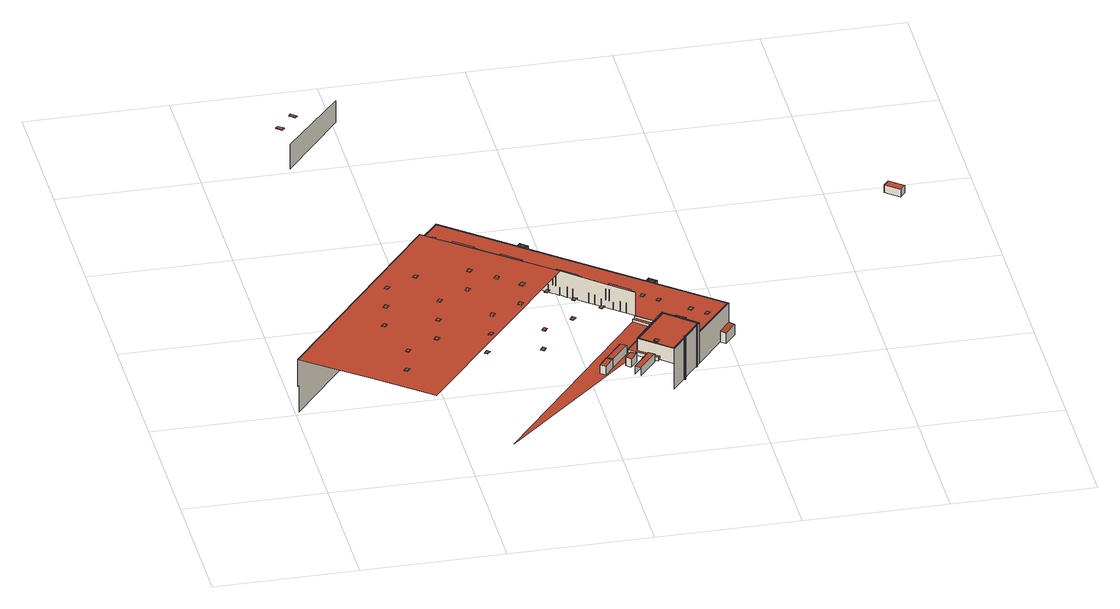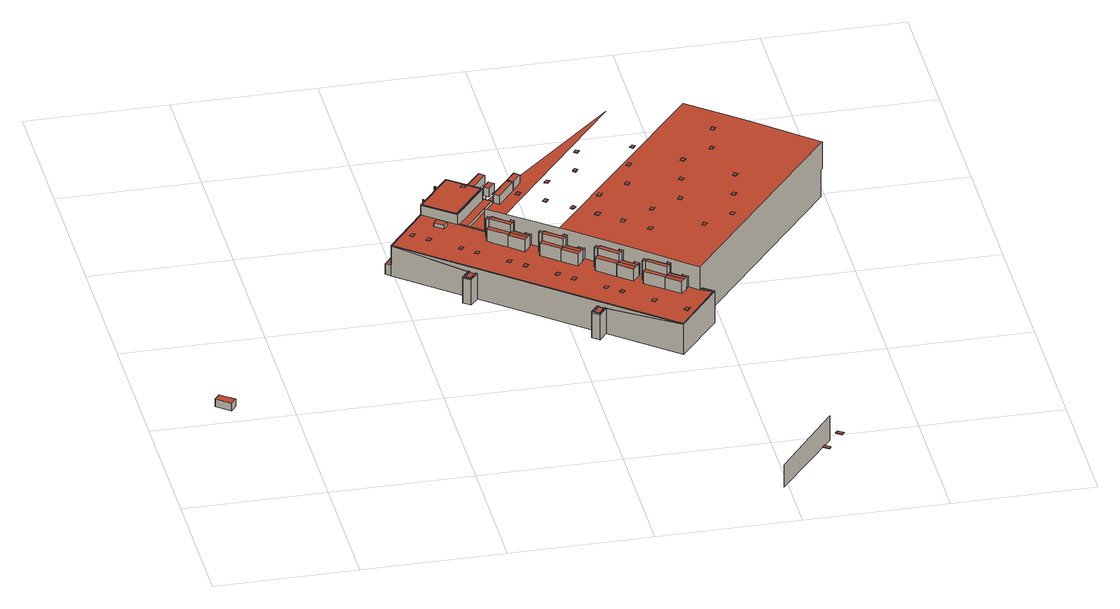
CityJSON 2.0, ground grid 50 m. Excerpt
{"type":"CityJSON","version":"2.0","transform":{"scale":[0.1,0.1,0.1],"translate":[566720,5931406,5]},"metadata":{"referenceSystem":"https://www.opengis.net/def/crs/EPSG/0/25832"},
"CityObjects":{
"building1":{"type":"Building","attributes":{"Grundfläche 2D":"16113.215206","Grundhöhe NN":"5.443"},"children":["building1-1","building1-2","building1-3","building1-4","building1-5","building1-6","building1-7","building1-8","building1-9","building1-10","building1-11","building1-12","building1-13","building1-14","building1-15","building1-16","building1-17","building1-18","building1-19","building1-20","building1-21","building1-22","building1-23","building1-24","building1-25","building1-26","building1-27","building1-28","building1-29","building1-30","building1-31","building1-32","building1-33","building1-34","building1-35","building1-36","building1-37","building1-38","building1-39","building1-40","building1-41","building1-42","building1-43","building1-44","building1-45","building1-46","building1-47","building1-48","building1-49","building1-50","building1-51","building1-52","building1-53","building1-54","building1-55","building1-56","building1-57","building1-58","building1-59","building1-60","building1-61","building1-62","building1-63","building1-64"],"geometry":[{"type":"MultiSurface","lod":"3","boundaries":[[[0,1,2,3,4,5,6,7,8,9,10,11,12,13,14,15,16]],[[17,18,19,20,13,12,11,10,9,21,22,23,24,25,26]],[[27,28,29,30]],[[31,1,0,32]],[[29,32,0,16,30]],[[1,31,33,2]],[[15,14,27]],[[15,27,30,16]],[[29,34,32]],[[31,35,36,33]],[[37,38,39,40,41,42,43,44,45,46,47]],[[48,47,46,49,50]],[[51,49,46,45,44]],[[51,52,49]],[[35,31,32,53]],[[50,54,55,48]],[[50,49,52,54]],[[52,51,44,56,57,58]],[[59,60,61,62,63,64,65,66,67,68,69,70,56,44,43,71,72]],[[73,74,34,29,28,75]],[[52,76,54]],[[58,57,56,70,69,68,77,78]],[[53,32,34,74]],[[79,52,58,78]],[[80,76,52,79]],[[55,54,76,80,81]],[[82,83,84,85,86,79,78,77,68,67]],[[86,81,80,79]],[[87,88,89,90,91,92,93,94,95,96,97,98]],[[99,100,98,97,101]],[[94,102,101,97,96,95]],[[99,103,104,100]],[[105,106,107,108,102,94]],[[99,101,102,108,103]],[[109,110,111,112,113,114,115,105,94,93,116,117]],[[118,119,120,121]],[[105,115,114,122,106]],[[104,103,108,107,123,124,125]],[[119,126,127,120]],[[128,126,119,118]],[[19,18,17,26,25,24,129,130,131,132,133,134,135,136,137,138,139,140,141,142,143,144,145,146,147,148,149,150,151,152,153,154,155,156,157,158,159,160,161,162,163,14,13,20]],[[123,107,164,165,124]],[[164,107,106,122]],[[124,165,166,125]],[[128,118,121,167]],[[168,164,122,114,113,169,170,171,172]],[[126,128,167,127]],[[168,166,165,164]],[[173,174,175,176]],[[177,178,35]],[[75,28,27,14,163,162,161,160,159,158,157,156,155,154,153,152,151,150,149,148,147,146,145,144,143,142,141,140,139,138,137,136,135,134,133,132,131,179,180,181,182,183,73],[113,112,91,90,87,98,100,104,125,166,168,172,169],[184,185,186,187,188,189,190,191,192,193,194,195,196,197,198,199,200],[86,85,82,67,66,63,62,41,40,37,47,48,55,81],[201,202,203,204,205,206,207,208,209,210,211,212,213,214,215]],[[174,216,217,175]],[[212,218,219,211,210,220,221,222,223,224,213]],[[225,214,213,224,226]],[[227,216,174,173]],[[228,36,35,178,229,230]],[[231,232,233,234,235],[217,236,176,175],[121,120,127,167]],[[237,226,224,223,222]],[[237,238,226]],[[227,173,176,236]],[[239,225,226,238]],[[225,239,215,214]],[[240,241,242,243,238,237,222]],[[244,245,246,208,207,247,248,206,205,249,250,251,240,222,221,252,253]],[[239,238,243,254]],[[216,227,236,217]],[[255,256,257,258]],[[259,242,241,240,251,250,249,260,261]],[[262,256,255,263]],[[230,264,265,228]],[[266,243,242,259]],[[229,178,177,267,264,230]],[[268,254,243,266]],[[234,269,270,271,235]],[[215,239,254,268,201]],[[204,272,273,203,202,266,259,261,260,249,205]],[[274,275,269]],[[270,269,275,276]],[[262,263,277,278]],[[267,177,279,280]],[[202,201,268,266]],[[264,267,280,265]],[[183,281,74,73]],[[275,282,283,276]],[[284,285,286]],[[256,262,278,257]],[[197,287,288,196,195,289,290,291,292,293,294,198]],[[295,199,198,294,296]],[[291,297,296,294,293,292]],[[271,298,231,235]],[[286,299,300,301]],[[282,302,303,283]],[[295,304,200,199]],[[305,306,307,308,297,291]],[[286,285,299]],[[309,298,271,270,276,283,303,310,311,312]],[[295,296,297,308,304]],[[302,313,314,315,316,317,310,303]],[[285,284,317,316,315,318,319,320]],[[321,322,305,291,290,323,324,325,326,327,194,193,192,328,329,191,190,330,331,332]],[[333,334,286,301]],[[304,308,307,335]],[[285,320,299]],[[336,337,306,305,322,321,332,331,330,338,339]],[[340,314,313]],[[320,319,299]],[[319,318,299]],[[286,334,341,342,284]],[[314,340,343,344]],[[345,346,347,307,306,337,336,339]],[[348,335,307,347,346,345,349,350]],[[349,186,185,184,200,304,335,348,350]],[[351,317,284,342]],[[187,345,339,338,330,190,189,352,353,188]],[[298,309,232,231]],[[179,354,311,310,317,351]],[[187,186,349,345]],[[354,179,131,355]],[[354,355,312,311]],[[356,357,300,299]],[[315,358,359,318]],[[360,361,279,177,35,362,363,364]],[[365,366,333,301,300,357]],[[318,359,367,356,299]],[[366,351,342,341]],[[368,53,74,281]],[[362,35,53,368]],[[369,358,315,314,344,370,371]],[[180,179,351,366,365,358,369,372]],[[367,359,358,365]],[[360,373,374,361]],[[364,363,375,376,373,360]],[[377,376,375,378]],[[373,376,377,374]],[[281,183,182]],[[362,375,363]],[[379,281,372,369]],[[372,281,181,180]],[[371,362,368,379,369]],[[181,281,182]],[[380,362,371,370,381,382]],[[378,375,362,380,383]],[[384,382,381,385]],[[368,281,379]],[[384,386,380,382]],[[386,384,385,387]],[[380,386,387,383]]],"semantics":{"surfaces":[{"type":"WallSurface"},{"type":"RoofSurface"}],"values":[0,1,0,0,1,0,1,0,1,0,0,0,1,1,0,0,1,0,0,0,0,1,1,0,1,0,0,0,0,0,1,0,0,1,0,0,1,0,0,1,0,1,0,0,0,0,0,0,0,0,1,0,0,0,1,0,1,1,1,0,1,0,0,0,0,0,0,1,1,0,0,1,1,0,0,0,1,0,0,0,0,0,0,0,1,0,0,0,1,0,0,0,0,0,1,1,1,0,0,0,0,0,1,1,1,1,1,1,0,0,1,0,0,0,0,0,0,1,0,0,0,0,1,1,0,1,0,0,0,0,0,1,0,0,0,0,1,0,0,0,0,0,0,1,1,0,0]}}]},
"building1-1":{"type":"BuildingInstallation","parents":["building1"],"geometry":[{"type":"MultiSurface","lod":"3","boundaries":[[[388,389,390,391]],[[391,390,392,393]],[[393,394,388,391]],[[389,388,394,395]],[[395,392,390,389]]],"semantics":{"surfaces":[{"type":"RoofSurface"},{"type":"WallSurface"}],"values":[0,1,1,1,1]}}]},
"building1-2":{"type":"BuildingInstallation","parents":["building1"],"geometry":[{"type":"MultiSurface","lod":"3","boundaries":[[[396,397,398,399]],[[399,398,400,401]],[[401,402,396,399]],[[397,396,402,403]],[[403,400,398,397]]],"semantics":{"surfaces":[{"type":"RoofSurface"},{"type":"WallSurface"}],"values":[0,1,1,1,1]}}]},
"building1-3":{"type":"BuildingInstallation","parents":["building1"],"geometry":[{"type":"MultiSurface","lod":"3","boundaries":[[[404,405,406,407]],[[407,406,408,409]],[[407,409,410,404]],[[405,404,410,411]],[[406,405,411,408]]],"semantics":{"surfaces":[{"type":"RoofSurface"},{"type":"WallSurface"}],"values":[0,1,1,1,1]}}]},
"building1-4":{"type":"BuildingInstallation","parents":["building1"],"geometry":[{"type":"MultiSurface","lod":"3","boundaries":[[[412,413,414,415]],[[415,414,416,417]],[[417,418,412,415]],[[413,412,418,419]],[[419,416,414,413]]],"semantics":{"surfaces":[{"type":"RoofSurface"},{"type":"WallSurface"}],"values":[0,1,1,1,1]}}]},
"building1-5":{"type":"BuildingInstallation","parents":["building1"],"geometry":[{"type":"MultiSurface","lod":"3","boundaries":[[[420,421,422,423]],[[423,422,424,425]],[[420,423,425,426]],[[421,420,426,427]],[[422,421,427,424]]],"semantics":{"surfaces":[{"type":"RoofSurface"},{"type":"WallSurface"}],"values":[0,1,1,1,1]}}]},
"building1-6":{"type":"BuildingInstallation","parents":["building1"],"geometry":[{"type":"MultiSurface","lod":"3","boundaries":[[[428,429,430,431,432]],[[430,429,433,434]],[[435,433,429,428]],[[434,436,431,430]],[[436,437,435,428,432,431]]],"semantics":{"surfaces":[{"type":"RoofSurface"},{"type":"WallSurface"}],"values":[0,1,1,1,1]}}]},
"building1-7":{"type":"BuildingInstallation","parents":["building1"],"geometry":[{"type":"MultiSurface","lod":"3","boundaries":[[[438,439,440,441]],[[441,440,442,443]],[[443,444,438,441]],[[439,438,444,445]],[[445,442,440,439]]],"semantics":{"surfaces":[{"type":"RoofSurface"},{"type":"WallSurface"}],"values":[0,1,1,1,1]}}]},
"building1-8":{"type":"BuildingInstallation","parents":["building1"],"geometry":[{"type":"MultiSurface","lod":"3","boundaries":[[[446,447,448,449]],[[449,448,450,451]],[[451,452,446,449]],[[447,446,452,453]],[[453,450,448,447]]],"semantics":{"surfaces":[{"type":"RoofSurface"},{"type":"WallSurface"}],"values":[0,1,1,1,1]}}]},
"building1-9":{"type":"BuildingInstallation","parents":["building1"],"geometry":[{"type":"MultiSurface","lod":"3","boundaries":[[[454,455,456,457]],[[457,456,458,459]],[[454,457,459,460]],[[455,454,460,461]],[[456,455,461,458]]],"semantics":{"surfaces":[{"type":"RoofSurface"},{"type":"WallSurface"}],"values":[0,1,1,1,1]}}]},
"building1-10":{"type":"BuildingInstallation","parents":["building1"],"geometry":[{"type":"MultiSurface","lod":"3","boundaries":[[[462,463,464,465]],[[465,464,466,467]],[[467,468,462,465]],[[463,462,468,469]],[[469,466,464,463]]],"semantics":{"surfaces":[{"type":"RoofSurface"},{"type":"WallSurface"}],"values":[0,1,1,1,1]}}]},
"building1-11":{"type":"BuildingInstallation","parents":["building1"],"geometry":[{"type":"MultiSurface","lod":"3","boundaries":[[[470,471,472,473]],[[473,472,474,475]],[[475,476,470,473]],[[471,470,476,477]],[[477,474,472,471]]],"semantics":{"surfaces":[{"type":"RoofSurface"},{"type":"WallSurface"}],"values":[0,1,1,1,1]}}]},
"building1-12":{"type":"BuildingInstallation","parents":["building1"],"geometry":[{"type":"MultiSurface","lod":"3","boundaries":[[[478,479,480,481]],[[481,480,482,483]],[[483,484,478,481]],[[479,478,484,485]],[[485,482,480,479]]],"semantics":{"surfaces":[{"type":"RoofSurface"},{"type":"WallSurface"}],"values":[0,1,1,1,1]}}]},
"building1-13":{"type":"BuildingInstallation","parents":["building1"],"geometry":[{"type":"MultiSurface","lod":"3","boundaries":[[[486,487,488,489]],[[489,488,490,491]],[[491,492,486,489]],[[487,486,492,493]],[[493,490,488,487]]],"semantics":{"surfaces":[{"type":"RoofSurface"},{"type":"WallSurface"}],"values":[0,1,1,1,1]}}]},
"building1-14":{"type":"BuildingInstallation","parents":["building1"],"geometry":[{"type":"MultiSurface","lod":"3","boundaries":[[[494,495,496,497]],[[497,496,498,499]],[[494,497,499,500]],[[495,494,500,501]],[[496,495,501,498]]],"semantics":{"surfaces":[{"type":"RoofSurface"},{"type":"WallSurface"}],"values":[0,1,1,1,1]}}]},
"building1-15":{"type":"BuildingInstallation","parents":["building1"],"geometry":[{"type":"MultiSurface","lod":"3","boundaries":[[[502,503,504,505]],[[505,504,506,507]],[[502,505,507,508]],[[503,502,508,509]],[[504,503,509,506]]],"semantics":{"surfaces":[{"type":"RoofSurface"},{"type":"WallSurface"}],"values":[0,1,1,1,1]}}]},
"building1-16":{"type":"BuildingInstallation","parents":["building1"],"geometry":[{"type":"MultiSurface","lod":"3","boundaries":[[[39,38,510,511]],[[511,510,163,162]],[[162,40,39,511]],[[37,163,510,38]]],"semantics":{"surfaces":[{"type":"RoofSurface"},{"type":"WallSurface"}],"values":[0,1,1,1]}}]},
"building1-17":{"type":"BuildingInstallation","parents":["building1"],"geometry":[{"type":"MultiSurface","lod":"3","boundaries":[[[42,512,513,71,43]],[[161,512,42,41]],[[512,161,160,513]]],"semantics":{"surfaces":[{"type":"RoofSurface"},{"type":"WallSurface"}],"values":[0,1,1]}}]},
"building1-18":{"type":"BuildingInstallation","parents":["building1"],"geometry":[{"type":"MultiSurface","lod":"3","boundaries":[[[59,72,514,515]],[[71,513,514,72]],[[159,516,515,514,513,160]],[[515,516,60,59]]],"semantics":{"surfaces":[{"type":"RoofSurface"},{"type":"WallSurface"}],"values":[0,1,1,1]}}]},
"building1-19":{"type":"BuildingInstallation","parents":["building1"],"geometry":[{"type":"MultiSurface","lod":"3","boundaries":[[[517,518,519,520]],[[520,519,521,522]],[[522,523,517,520]],[[518,517,523,524]],[[524,521,519,518]]],"semantics":{"surfaces":[{"type":"RoofSurface"},{"type":"WallSurface"}],"values":[0,1,1,1,1]}}]},
"building1-20":{"type":"BuildingInstallation","parents":["building1"],"geometry":[{"type":"MultiSurface","lod":"3","boundaries":[[[525,526,527,528]],[[528,527,529,530]],[[530,531,525,528]],[[526,525,531,532]],[[532,529,527,526]]],"semantics":{"surfaces":[{"type":"RoofSurface"},{"type":"WallSurface"}],"values":[0,1,1,1,1]}}]},
"building1-21":{"type":"BuildingInstallation","parents":["building1"],"geometry":[{"type":"MultiSurface","lod":"3","boundaries":[[[533,61,60,516]],[[159,158,533,516]],[[158,62,61,533]]],"semantics":{"surfaces":[{"type":"RoofSurface"},{"type":"WallSurface"}],"values":[0,1,1]}}]},
"building1-22":{"type":"BuildingInstallation","parents":["building1"],"geometry":[{"type":"MultiSurface","lod":"3","boundaries":[[[534,535,536,537]],[[537,536,538,539]],[[534,537,539,540]],[[535,534,540,541]],[[536,535,541,538]]],"semantics":{"surfaces":[{"type":"RoofSurface"},{"type":"WallSurface"}],"values":[0,1,1,1,1]}}]},
"building1-23":{"type":"BuildingInstallation","parents":["building1"],"geometry":[{"type":"MultiSurface","lod":"3","boundaries":[[[542,543,544,545]],[[546,547,545,544]],[[542,545,547,548]],[[543,542,548,549]],[[549,546,544,543]]],"semantics":{"surfaces":[{"type":"RoofSurface"},{"type":"WallSurface"}],"values":[0,1,1,1,1]}}]},
"building1-24":{"type":"BuildingInstallation","parents":["building1"],"geometry":[{"type":"MultiSurface","lod":"3","boundaries":[[[65,64,550,551]],[[156,155,551,550]],[[65,551,155,66]],[[63,156,550,64]]],"semantics":{"surfaces":[{"type":"RoofSurface"},{"type":"WallSurface"}],"values":[0,1,1,1]}}]},
"building1-25":{"type":"BuildingInstallation","parents":["building1"],"geometry":[{"type":"MultiSurface","lod":"3","boundaries":[[[552,84,83,553]],[[83,82,554,553]],[[554,555,552,553]],[[84,552,555,85]]],"semantics":{"surfaces":[{"type":"RoofSurface"},{"type":"WallSurface"}],"values":[0,1,1,1]}}]},
"building1-26":{"type":"BuildingInstallation","parents":["building1"],"geometry":[{"type":"MultiSurface","lod":"3","boundaries":[[[556,89,88,557]],[[87,154,557,88]],[[154,153,556,557]],[[153,90,89,556]]],"semantics":{"surfaces":[{"type":"RoofSurface"},{"type":"WallSurface"}],"values":[0,1,1,1]}}]},
"building1-27":{"type":"BuildingInstallation","parents":["building1"],"geometry":[{"type":"MultiSurface","lod":"3","boundaries":[[[558,559,560,561]],[[561,560,562,563]],[[563,564,558,561]],[[559,558,564,565]],[[565,562,560,559]]],"semantics":{"surfaces":[{"type":"RoofSurface"},{"type":"WallSurface"}],"values":[0,1,1,1,1]}}]},
"building1-28":{"type":"BuildingInstallation","parents":["building1"],"geometry":[{"type":"MultiSurface","lod":"3","boundaries":[[[116,93,92,566,567]],[[152,151,567,566]],[[91,152,566,92]]],"semantics":{"surfaces":[{"type":"RoofSurface"},{"type":"WallSurface"}],"values":[0,1,1]}}]},
"building1-29":{"type":"BuildingInstallation","parents":["building1"],"geometry":[{"type":"MultiSurface","lod":"3","boundaries":[[[568,569,570,571]],[[571,570,572,573]],[[568,571,573,574]],[[569,568,574,575]],[[570,569,575,572]]],"semantics":{"surfaces":[{"type":"RoofSurface"},{"type":"WallSurface"}],"values":[0,1,1,1,1]}}]},
"building1-30":{"type":"BuildingInstallation","parents":["building1"],"geometry":[{"type":"MultiSurface","lod":"3","boundaries":[[[109,117,576,577]],[[116,567,576,117]],[[577,576,567,151,150,578]],[[577,578,110,109]]],"semantics":{"surfaces":[{"type":"RoofSurface"},{"type":"WallSurface"}],"values":[0,1,1,1]}}]},
"building1-31":{"type":"BuildingInstallation","parents":["building1"],"geometry":[{"type":"MultiSurface","lod":"3","boundaries":[[[578,579,111,110]],[[579,578,150,149]],[[149,112,111,579]]],"semantics":{"surfaces":[{"type":"RoofSurface"},{"type":"WallSurface"}],"values":[0,1,1]}}]},
"building1-32":{"type":"BuildingInstallation","parents":["building1"],"geometry":[{"type":"MultiSurface","lod":"3","boundaries":[[[580,581,582,583]],[[583,582,584,585]],[[580,583,585,586]],[[581,580,586,587]],[[582,581,587,584]]],"semantics":{"surfaces":[{"type":"RoofSurface"},{"type":"WallSurface"}],"values":[0,1,1,1,1]}}]},
"building1-33":{"type":"BuildingInstallation","parents":["building1"],"geometry":[{"type":"MultiSurface","lod":"3","boundaries":[[[588,589,590,591]],[[591,590,592,593]],[[588,591,593,594]],[[589,588,594,595]],[[590,589,595,592]]],"semantics":{"surfaces":[{"type":"RoofSurface"},{"type":"WallSurface"}],"values":[0,1,1,1,1]}}]},
"building1-34":{"type":"BuildingInstallation","parents":["building1"],"geometry":[{"type":"MultiSurface","lod":"3","boundaries":[[[596,171,170,597]],[[169,598,597,170]],[[596,597,598,599]],[[171,596,599,172]]],"semantics":{"surfaces":[{"type":"RoofSurface"},{"type":"WallSurface"}],"values":[0,1,1,1]}}]},
"building1-35":{"type":"BuildingInstallation","parents":["building1"],"geometry":[{"type":"MultiSurface","lod":"3","boundaries":[[[600,601,602,603]],[[603,602,604,605]],[[600,603,605,606]],[[601,600,606,607]],[[602,601,607,604]]],"semantics":{"surfaces":[{"type":"RoofSurface"},{"type":"WallSurface"}],"values":[0,1,1,1,1]}}]},
"building1-36":{"type":"BuildingInstallation","parents":["building1"],"geometry":[{"type":"MultiSurface","lod":"3","boundaries":[[[608,609,610,611]],[[611,610,612,613]],[[608,611,613,614]],[[609,608,614,615]],[[610,609,615,612]]],"semantics":{"surfaces":[{"type":"RoofSurface"},{"type":"WallSurface"}],"values":[0,1,1,1,1]}}]},
"building1-37":{"type":"BuildingInstallation","parents":["building1"],"geometry":[{"type":"MultiSurface","lod":"3","boundaries":[[[616,219,218,617,618]],[[148,617,218,212]],[[617,148,147,618]],[[616,618,147,619]],[[619,211,219,616]]],"semantics":{"surfaces":[{"type":"RoofSurface"},{"type":"WallSurface"}],"values":[0,1,1,1,1]}}]},
"building1-38":{"type":"BuildingInstallation","parents":["building1"],"geometry":[{"type":"MultiSurface","lod":"3","boundaries":[[[620,621,622,623]],[[623,622,624,625]],[[625,626,620,623]],[[621,620,626,627]],[[627,624,622,621]]],"semantics":{"surfaces":[{"type":"RoofSurface"},{"type":"WallSurface"}],"values":[0,1,1,1,1]}}]},
"building1-39":{"type":"BuildingInstallation","parents":["building1"],"geometry":[{"type":"MultiSurface","lod":"3","boundaries":[[[252,221,220,628,629]],[[628,146,145,629]],[[220,210,146,628]]],"semantics":{"surfaces":[{"type":"RoofSurface"},{"type":"WallSurface"}],"values":[0,1,1]}}]},
"building1-40":{"type":"BuildingInstallation","parents":["building1"],"geometry":[{"type":"MultiSurface","lod":"3","boundaries":[[[630,244,253,631,632]],[[632,631,629,145,144,633]],[[252,629,631,253]],[[633,634,630,632]],[[634,245,244,630]]],"semantics":{"surfaces":[{"type":"RoofSurface"},{"type":"WallSurface"}],"values":[0,1,1,1,1]}}]},
"building1-41":{"type":"BuildingInstallation","parents":["building1"],"geometry":[{"type":"MultiSurface","lod":"3","boundaries":[[[634,633,635,246,245]],[[246,635,143,208]],[[143,635,633,144]]],"semantics":{"surfaces":[{"type":"RoofSurface"},{"type":"WallSurface"}],"values":[0,1,1]}}]},
"building1-42":{"type":"BuildingInstallation","parents":["building1"],"geometry":[{"type":"MultiSurface","lod":"3","boundaries":[[[636,637,638,639,640,641]],[[642,639,638,637,643,644]],[[640,639,642,645]],[[646,636,641,640,645,274]],[[637,636,646,643]]],"semantics":{"surfaces":[{"type":"RoofSurface"},{"type":"WallSurface"}],"values":[0,1,1,1,1]}}]},
"building1-43":{"type":"BuildingInstallation","parents":["building1"],"geometry":[{"type":"MultiSurface","lod":"3","boundaries":[[[647,648,649,650]],[[650,649,651,652]],[[647,650,652,653]],[[648,647,653,654]],[[649,648,654,651]]],"semantics":{"surfaces":[{"type":"RoofSurface"},{"type":"WallSurface"}],"values":[0,1,1,1,1]}}]},
"building1-44":{"type":"BuildingInstallation","parents":["building1"],"geometry":[{"type":"MultiSurface","lod":"3","boundaries":[[[655,656,248,247,657]],[[207,658,657,247]],[[141,655,657,658]],[[655,141,140,656]],[[140,206,248,656]]],"semantics":{"surfaces":[{"type":"RoofSurface"},{"type":"WallSurface"}],"values":[0,1,1,1,1]}}]},
"building1-45":{"type":"BuildingInstallation","parents":["building1"],"geometry":[{"type":"MultiSurface","lod":"3","boundaries":[[[659,660,661,662]],[[662,661,663,664]],[[659,662,664,665]],[[660,659,665,666]],[[661,660,666,663]]],"semantics":{"surfaces":[{"type":"RoofSurface"},{"type":"WallSurface"}],"values":[0,1,1,1,1]}}]},
"building1-46":{"type":"BuildingInstallation","parents":["building1"],"geometry":[{"type":"MultiSurface","lod":"3","boundaries":[[[667,668,669,670,671,672,673,674]],[[229,667,674,230]],[[229,675,668,667]],[[675,676,669,668]],[[670,669,676,178]],[[178,177,671,670]],[[177,267,672,671]],[[267,264,673,672]],[[264,230,674,673]]],"semantics":{"surfaces":[{"type":"RoofSurface"},{"type":"WallSurface"}],"values":[0,1,1,1,1,1,1,1,1]}}]},
"building1-47":{"type":"BuildingInstallation","parents":["building1"],"geometry":[{"type":"MultiSurface","lod":"3","boundaries":[[[677,273,272,678]],[[678,272,204,679]],[[677,678,679,680]],[[273,677,680,203]]],"semantics":{"surfaces":[{"type":"RoofSurface"},{"type":"WallSurface"}],"values":[0,1,1,1]}}]},
"building1-48":{"type":"BuildingInstallation","parents":["building1"],"geometry":[{"type":"MultiSurface","lod":"3","boundaries":[[[681,288,287,682]],[[197,139,682,287]],[[139,138,681,682]],[[288,681,138,196]]],"semantics":{"surfaces":[{"type":"RoofSurface"},{"type":"WallSurface"}],"values":[0,1,1,1]}}]},
"building1-49":{"type":"BuildingInstallation","parents":["building1"],"geometry":[{"type":"MultiSurface","lod":"3","boundaries":[[[683,684,685,686]],[[686,685,687,688]],[[683,686,688,689]],[[684,683,689,690]],[[685,684,690,687]]],"semantics":{"surfaces":[{"type":"RoofSurface"},{"type":"WallSurface"}],"values":[0,1,1,1,1]}}]},
"building1-50":{"type":"BuildingInstallation","parents":["building1"],"geometry":[{"type":"MultiSurface","lod":"3","boundaries":[[[323,290,289,691,692]],[[289,195,137,691]],[[692,691,137,136]]],"semantics":{"surfaces":[{"type":"RoofSurface"},{"type":"WallSurface"}],"values":[0,1,1]}}]},
"building1-51":{"type":"BuildingInstallation","parents":["building1"],"geometry":[{"type":"MultiSurface","lod":"3","boundaries":[[[693,325,324,694]],[[323,692,694,324]],[[693,694,692,136,135,695]],[[693,695,326,325]]],"semantics":{"surfaces":[{"type":"RoofSurface"},{"type":"WallSurface"}],"values":[0,1,1,1]}}]},
"building1-52":{"type":"BuildingInstallation","parents":["building1"],"geometry":[{"type":"MultiSurface","lod":"3","boundaries":[[[696,697,698,699]],[[699,698,700,701]],[[696,699,701,702]],[[697,696,702,703]],[[698,697,703,700]]],"semantics":{"surfaces":[{"type":"RoofSurface"},{"type":"WallSurface"}],"values":[0,1,1,1,1]}}]},
"building1-53":{"type":"BuildingInstallation","parents":["building1"],"geometry":[{"type":"MultiSurface","lod":"3","boundaries":[[[704,327,326,695]],[[134,194,327,704]],[[695,135,134,704]]],"semantics":{"surfaces":[{"type":"RoofSurface"},{"type":"WallSurface"}],"values":[0,1,1]}}]},
"building1-54":{"type":"BuildingInstallation","parents":["building1"],"geometry":[{"type":"MultiSurface","lod":"3","boundaries":[[[705,329,328,706]],[[706,133,132,705]],[[133,706,328,192]],[[132,191,329,705]]],"semantics":{"surfaces":[{"type":"RoofSurface"},{"type":"WallSurface"}],"values":[0,1,1,1]}}]},
"building1-55":{"type":"BuildingInstallation","parents":["building1"],"geometry":[{"type":"MultiSurface","lod":"3","boundaries":[[[707,708,709,710]],[[710,709,711,712]],[[707,710,712,713]],[[708,707,713,714]],[[709,708,714,711]]],"semantics":{"surfaces":[{"type":"RoofSurface"},{"type":"WallSurface"}],"values":[0,1,1,1,1]}}]},
"building1-56":{"type":"BuildingInstallation","parents":["building1"],"geometry":[{"type":"MultiSurface","lod":"3","boundaries":[[[715,353,352,716]],[[189,717,716,352]],[[717,718,715,716]],[[718,188,353,715]]],"semantics":{"surfaces":[{"type":"RoofSurface"},{"type":"WallSurface"}],"values":[0,1,1,1]}}]},
"building1-57":{"type":"BuildingInstallation","parents":["building1"],"geometry":[{"type":"MultiSurface","lod":"3","boundaries":[[[719,720,721,722]],[[722,721,723,724]],[[719,722,724,725]],[[720,719,725,726]],[[721,720,726,723]]],"semantics":{"surfaces":[{"type":"RoofSurface"},{"type":"WallSurface"}],"values":[0,1,1,1,1]}}]},
"building1-58":{"type":"BuildingInstallation","parents":["building1"],"geometry":[{"type":"MultiSurface","lod":"3","boundaries":[[[727,728,729,730]],[[730,729,731,732]],[[727,730,732,733]],[[728,727,733,734]],[[729,728,734,731]]],"semantics":{"surfaces":[{"type":"RoofSurface"},{"type":"WallSurface"}],"values":[0,1,1,1,1]}}]},
"building1-59":{"type":"BuildingInstallation","parents":["building1"],"geometry":[{"type":"MultiSurface","lod":"3","boundaries":[[[334,356,367,341]],[[341,367,365,366]],[[356,334,333,357]]],"semantics":{"surfaces":[{"type":"RoofSurface"},{"type":"WallSurface"}],"values":[0,1,1]}}]},
"building1-60":{"type":"BuildingInstallation","parents":["building1"],"geometry":[{"type":"MultiSurface","lod":"3","boundaries":[[[735,736,737,738]],[[738,737,739,740]],[[735,738,740,741]],[[736,735,741,742]],[[737,736,742,739]]],"semantics":{"surfaces":[{"type":"RoofSurface"},{"type":"WallSurface"}],"values":[0,1,1,1,1]}}]},
"building1-61":{"type":"BuildingInstallation","parents":["building1"],"geometry":[{"type":"MultiSurface","lod":"3","boundaries":[[[743,744,745,746]],[[746,745,747,748]],[[748,749,743,746]],[[749,750,744,743]],[[745,744,750,747]]],"semantics":{"surfaces":[{"type":"RoofSurface"},{"type":"WallSurface"}],"values":[0,1,1,1,1]}}]},
"building1-62":{"type":"BuildingInstallation","parents":["building1"],"geometry":[{"type":"MultiSurface","lod":"3","boundaries":[[[751,752,753,754,755,756,757,758]],[[360,364,753,752]],[[364,759,754,753]],[[759,760,755,754]],[[756,755,760,363]],[[363,375,757,756]],[[758,757,375,376]],[[376,373,751,758]],[[373,360,752,751]]],"semantics":{"surfaces":[{"type":"RoofSurface"},{"type":"WallSurface"}],"values":[0,1,1,1,1,1,1,1,1]}}]},
"building1-63":{"type":"BuildingInstallation","parents":["building1"],"geometry":[{"type":"MultiSurface","lod":"3","boundaries":[[[761,762,763,764]],[[764,763,765,766]],[[761,764,766,767]],[[762,761,767,768]],[[763,762,768,765]]],"semantics":{"surfaces":[{"type":"RoofSurface"},{"type":"WallSurface"}],"values":[0,1,1,1,1]}}]},
"building1-64":{"type":"BuildingInstallation","parents":["building1"],"geometry":[{"type":"MultiSurface","lod":"3","boundaries":[[[769,770,771,772]],[[772,771,773,774]],[[769,772,774,775]],[[770,769,775,776]],[[771,770,776,773]]],"semantics":{"surfaces":[{"type":"RoofSurface"},{"type":"WallSurface"}],"values":[0,1,1,1,1]}}]},
"building2":{"type":"Building","attributes":{"Grundfläche 2D":"30178.297120","Grundhöhe NN":"5.269"},"children":["building2-1","building2-2"],"geometry":[{"type":"MultiSurface","lod":"3","boundaries":[[[777,778,779,780]]],"semantics":{"surfaces":[{"type":"WallSurface"}],"values":[0]}}]},
"building2-1":{"type":"BuildingInstallation","parents":["building2"],"geometry":[{"type":"MultiSurface","lod":"3","boundaries":[[[781,782,783,784]],[[784,783,785,786]],[[781,784,786,787]],[[782,781,787,788]],[[783,782,788,785]]],"semantics":{"surfaces":[{"type":"RoofSurface"},{"type":"WallSurface"}],"values":[0,1,1,1,1]}}]},
"building2-2":{"type":"BuildingInstallation","parents":["building2"],"geometry":[{"type":"MultiSurface","lod":"3","boundaries":[[[789,790,791,792]],[[792,791,793,794]],[[789,792,794,795]],[[790,789,795,796]],[[791,790,796,793]]],"semantics":{"surfaces":[{"type":"RoofSurface"},{"type":"WallSurface"}],"values":[0,1,1,1,1]}}]},
"building3":{"type":"Building","attributes":{"Grundfläche 2D":"0.164746","Grundhöhe NN":"5.443"},"geometry":[{"type":"Solid","lod":"3","boundaries":[[[[797,798,799,800,801,802,803,804,805,806,807,808,809,810,811,812]],[[813,814,801,800]],[[815,813,800,799]],[[814,816,802,801]],[[816,817,803,802]],[[817,818,804,803]],[[818,819,805,804]],[[819,820,806,805]],[[820,821,807,806]],[[821,822,808,807]],[[822,823,809,808]],[[823,824,810,809]],[[824,825,811,810]],[[825,826,812,811]],[[826,827,797,812]],[[827,828,798,797]],[[828,815,799,798]],[[824,823,822,821,820,819,818,817,816,814,813,815,828,827,826,825]]]],"semantics":{"surfaces":[{"type":"RoofSurface"},{"type":"WallSurface"},{"type":"GroundSurface"}],"values":[[0,1,1,1,1,1,1,1,1,1,1,1,1,1,1,1,1,2]]}}]},
"building4":{"type":"Building","attributes":{"Grundfläche 2D":"0.094309","Grundhöhe NN":"5.443"},"geometry":[{"type":"Solid","lod":"3","boundaries":[[[[829,830,831,832,833,834,835,836,837,838,839]],[[840,841,834,833]],[[842,840,833,832]],[[841,843,835,834]],[[843,844,836,835]],[[844,845,837,836]],[[845,846,838,837]],[[846,847,839,838]],[[847,848,829,839]],[[848,849,830,829]],[[849,850,831,830]],[[850,842,832,831]],[[845,844,843,841,840,842,850,849,848,847,846]]]],"semantics":{"surfaces":[{"type":"RoofSurface"},{"type":"WallSurface"},{"type":"GroundSurface"}],"values":[[0,1,1,1,1,1,1,1,1,1,1,1,2]]}}]},
"building5":{"type":"Building","attributes":{"Grundfläche 2D":"18.651747","Grundhöhe NN":"7.257"},"geometry":[{"type":"Solid","lod":"3","boundaries":[[[[851,852,853,854]],[[855,856,854,853]],[[856,857,851,854]],[[857,858,852,851]],[[858,855,853,852]],[[858,857,856,855]]]],"semantics":{"surfaces":[{"type":"RoofSurface"},{"type":"WallSurface"},{"type":"GroundSurface"}],"values":[[0,1,1,1,1,2]]}}]}
},
"vertices":[
[561,1190,128],[561,1190,125],[561,1190,4],[14,519,4],[14,519,108],[14,519,111],[12,516,111],[12,516,108],[7,511,108],[7,511,213],[14,519,213],[561,1190,213],[563,1192,213],[567,1197,213],[567,1197,124],[563,1192,125],[563,1192,128],[674,1109,215],[674,1110,215],[639,1138,214],[619,1154,214],[108,429,215],[217,340,218],[408,184,218],[972,867,218],[959,877,218],[780,1023,218],[533,1216,125],[527,1221,125],[527,1221,128],[533,1216,128],[523,1221,125],[523,1221,128],[523,1221,4],[660,1384,122],[665,1395,121],[665,1395,4],[611,1180,124],[611,1180,166],[623,1170,166],[623,1170,124],[648,1150,124],[648,1150,154],[659,1141,154],[659,1141,169],[611,1180,169],[610,1181,169],[610,1181,124],[631,1207,124],[619,1193,170],[631,1207,169],[669,1153,170],[670,1154,170],[665,1395,122],[680,1167,169],[680,1167,123],[659,1141,200],[669,1153,200],[670,1154,200],[667,1134,199],[667,1134,154],[680,1123,154],[680,1123,124],[707,1102,124],[707,1102,167],[720,1092,167],[720,1092,124],[721,1090,124],[721,1090,200],[720,1092,200],[660,1140,200],[660,1140,154],[660,1140,199],[665,1391,121],[665,1391,122],[660,1384,121],[680,1167,170],[723,1092,200],[732,1103,200],[732,1103,170],[743,1116,170],[743,1116,123],[723,1092,124],[723,1092,198],[731,1102,198],[731,1102,124],[732,1103,124],[749,1068,124],[749,1068,166],[762,1057,166],[762,1057,124],[785,1038,124],[785,1038,154],[797,1028,154],[797,1028,168],[762,1057,168],[749,1068,168],[748,1069,168],[748,1069,124],[770,1095,168],[770,1095,123],[758,1080,169],[807,1040,169],[819,1054,168],[819,1054,123],[797,1028,201],[808,1041,201],[808,1041,173],[808,1041,169],[805,1022,199],[805,1022,154],[821,1009,154],[821,1009,124],[859,977,124],[859,977,201],[805,1022,201],[798,1027,154],[798,1027,199],[1022,372,139],[1004,386,139],[1004,386,106],[1022,372,106],[870,990,201],[819,1054,173],[819,1055,173],[819,1055,123],[1034,424,139],[1034,424,106],[1052,410,139],[1081,778,215],[1189,690,213],[1189,690,124],[1163,711,124],[1145,725,124],[1125,742,124],[1114,751,124],[1103,760,124],[1091,770,124],[1072,786,124],[1054,800,124],[1009,837,124],[993,849,124],[972,867,124],[971,867,124],[959,877,124],[950,884,124],[937,895,124],[918,911,124],[900,925,124],[811,998,124],[800,1007,124],[789,1016,124],[776,1027,124],[757,1042,124],[741,1055,124],[710,1081,124],[694,1093,124],[674,1109,124],[674,1110,124],[661,1120,124],[651,1128,124],[639,1138,124],[619,1154,124],[602,1169,124],[870,990,173],[881,1004,173],[881,1004,123],[1052,410,106],[870,990,124],[860,979,124],[860,979,198],[868,988,198],[868,988,124],[1055,413,139],[1037,428,139],[1037,428,106],[1055,413,106],[914,1192,100],[910,1195,100],[1267,626,124],[1371,541,124],[1506,705,121],[1263,904,121],[1259,907,121],[1155,779,123],[1156,779,123],[1194,747,123],[1183,734,124],[1181,732,124],[1173,722,124],[1172,721,124],[1170,722,124],[1158,732,124],[1134,753,124],[1133,753,124],[1100,781,124],[1076,801,124],[1063,811,124],[1062,813,124],[1084,839,123],[1132,798,123],[1041,872,123],[1030,859,124],[1029,857,124],[1021,847,124],[1020,846,124],[1019,847,124],[1006,858,124],[981,878,124],[972,886,124],[947,907,124],[923,926,124],[911,936,124],[910,937,124],[931,963,123],[979,923,123],[1098,502,139],[1098,502,106],[911,936,166],[923,926,166],[947,907,156],[958,897,156],[958,897,169],[911,936,169],[910,937,169],[931,963,169],[919,949,169],[1116,487,139],[889,1212,4],[893,1209,100],[889,1212,100],[1233,632,106],[1178,677,108],[631,6,108],[1143,478,104],[1121,495,106],[1116,487,106],[968,909,169],[969,910,169],[979,923,169],[958,897,200],[968,909,200],[969,910,200],[969,910,172],[965,891,199],[965,891,156],[981,878,156],[1006,858,164],[1019,847,164],[1020,846,200],[1019,847,200],[1006,858,200],[960,896,156],[960,896,199],[979,923,172],[1117,360,136],[1178,435,136],[1178,435,104],[1117,360,104],[1030,859,200],[1021,847,200],[1029,857,200],[1196,420,136],[1135,346,136],[916,1246,100],[916,1246,4],[1030,859,172],[941,1225,100],[1041,872,172],[1146,475,104],[1146,475,117],[1121,495,117],[1021,847,199],[1029,857,199],[1128,441,104],[1147,475,104],[1147,475,117],[1135,346,104],[1196,420,104],[914,1192,4],[941,1225,4],[1506,705,122],[1209,425,104],[1209,425,117],[1152,485,165],[1216,433,163],[1156,485,165],[1063,811,165],[1076,801,165],[1100,781,154],[1110,772,154],[1110,772,168],[1076,801,168],[1063,811,168],[1062,813,168],[1084,839,168],[1071,824,169],[1120,784,169],[1233,632,117],[1257,402,162],[1257,402,161],[1156,485,163],[1216,433,104],[1216,433,117],[1132,798,168],[1110,772,200],[1121,785,200],[1121,785,171],[1121,785,169],[1178,677,117],[1152,485,117],[1264,622,117],[1185,685,117],[1256,400,103],[1258,399,103],[1258,399,161],[1256,400,161],[1152,485,163],[1258,399,162],[1257,399,162],[1256,400,162],[1133,753,200],[1111,771,200],[1111,771,154],[1111,771,199],[1119,765,199],[1119,765,154],[1133,753,154],[1158,732,165],[1170,722,165],[1172,721,200],[1170,722,200],[1134,753,200],[1268,622,163],[1268,622,165],[1132,798,171],[1145,765,200],[1144,766,200],[1181,732,200],[1183,734,200],[1258,398,103],[1270,624,165],[1267,626,165],[1258,398,4],[1258,399,4],[1183,734,171],[1145,765,171],[1144,766,171],[1155,779,171],[1194,747,171],[1156,779,171],[1267,626,163],[1173,722,197],[1181,732,197],[1264,622,125],[1185,685,125],[1369,539,162],[1369,539,161],[1373,539,161],[1373,539,162],[1260,909,101],[1260,909,4],[1509,706,121],[1282,892,101],[1265,906,101],[1371,541,161],[1270,624,163],[1371,541,162],[1509,706,122],[1373,539,125],[1373,539,4],[1373,539,124],[1371,541,125],[1288,942,101],[1288,942,4],[1286,889,101],[1313,922,101],[1313,922,4],[1286,889,4],[1469,657,123],[1509,706,47],[1469,657,4],[1469,657,47],[1509,706,4],[1487,643,44],[1487,643,4],[1526,692,44],[1526,692,4],
[354,365,221],[345,372,221],[335,360,221],[345,353,221],[335,360,218],[345,353,218],[354,365,218],[345,372,218],
[384,483,220],[374,490,220],[365,478,220],[374,471,220],[365,478,218],[374,471,218],[384,483,218],[374,490,218],
[342,659,218],[332,666,218],[322,654,218],[332,647,218],[322,654,215],[332,647,215],[342,659,215],[332,666,215],
[372,775,217],[362,783,217],[352,771,217],[362,763,217],[352,771,214],[362,763,214],[372,775,214],[362,783,214],
[493,536,221],[483,544,221],[474,531,221],[484,523,221],[474,531,218],[484,523,218],[493,536,218],[483,544,218],
[392,900,215],[381,888,215],[391,880,215],[401,892,215],[396,897,215],[381,888,213],[391,880,214],[392,900,213],[401,892,214],[396,897,213],
[523,652,220],[513,660,220],[503,648,220],[513,640,220],[503,648,218],[513,640,218],[523,652,218],[513,660,218],
[638,418,219],[628,426,219],[619,413,219],[628,406,219],[619,413,217],[628,406,217],[638,418,217],[628,426,217],
[552,769,220],[543,777,220],[533,765,220],[542,757,220],[533,765,217],[542,757,217],[552,769,217],[543,777,217],
[507,940,216],[497,948,216],[487,936,216],[497,928,216],[487,936,214],[497,928,214],[507,940,214],[497,948,214],
[674,528,221],[665,536,221],[655,523,221],[664,516,221],[655,523,218],[664,516,218],[674,528,218],[665,536,218],
[705,645,222],[695,653,222],[686,640,222],[695,633,222],[686,640,218],[695,633,218],[705,645,218],[695,653,218],
[657,817,221],[648,825,221],[638,813,221],[647,805,221],[638,813,218],[647,805,218],[657,817,218],[648,825,218],
[826,405,216],[816,413,216],[806,401,216],[816,393,216],[806,401,214],[816,393,214],[826,405,214],[816,413,214],
[689,934,220],[679,942,220],[669,930,220],[679,922,220],[669,930,217],[679,922,217],[689,934,217],[679,942,217],
[602,1169,166],[619,1154,166],
[639,1138,154],[651,1128,154],
[651,1128,199],[661,1120,199],[661,1120,154],
[855,522,218],[846,530,218],[836,518,218],[845,510,218],[836,518,215],[845,510,215],[855,522,215],[846,530,215],
[810,694,221],[800,702,221],[790,689,221],[800,682,221],[790,689,218],[800,682,218],[810,694,218],[800,702,218],
[674,1110,154],
[767,871,222],[758,879,222],[748,867,222],[758,859,222],[748,867,218],[758,859,218],[767,871,218],[758,879,218],
[644,1307,125],[634,1315,125],[624,1302,125],[634,1295,125],[624,1302,123],[634,1295,123],[644,1307,122],[634,1315,122],
[694,1093,167],[710,1081,167],
[741,1093,198],[733,1083,198],[733,1083,124],[741,1093,124],
[757,1042,166],[741,1055,166],
[841,811,222],[831,819,222],[821,807,222],[831,799,222],[821,807,218],[831,799,218],[841,811,218],[831,819,218],
[776,1027,154],[789,1016,154],
[738,1229,124],[728,1237,124],[718,1225,124],[729,1217,124],[718,1225,122],[729,1217,122],[738,1229,122],[728,1237,122],
[789,1016,199],[800,1007,199],[800,1007,154],
[811,998,154],
[961,571,217],[951,579,217],[942,567,217],[951,559,217],[942,567,214],[951,559,214],[961,571,214],[951,579,214],
[912,753,220],[903,761,220],[893,749,220],[902,741,220],[893,749,217],[902,741,217],[912,753,217],[903,761,217],
[879,979,198],[871,970,198],[871,970,124],[879,979,124],
[830,1153,124],[821,1161,124],[811,1149,124],[821,1142,124],[811,1149,122],[821,1142,122],[830,1153,122],[821,1161,122],
[991,688,218],[981,696,218],[972,684,218],[981,676,218],[972,684,215],[981,676,215],[991,688,215],[981,696,215],
[923,917,166],[900,925,166],[918,911,166],[923,917,124],
[877,1116,124],[867,1123,124],[858,1111,124],[868,1104,124],[858,1111,122],[868,1104,122],[877,1116,122],[867,1123,122],
[937,895,156],[950,884,156],
[965,883,199],[950,884,199],[959,877,199],[959,877,156],[965,883,156],
[971,867,156],
[1121,447,137],[1098,419,137],[1111,408,137],[1115,405,137],[1138,433,137],[1128,441,137],[1115,405,104],[1098,419,105],[1111,408,104],[1138,433,104],[1121,447,105],
[1070,623,216],[1060,631,216],[1051,619,216],[1060,611,216],[1051,619,213],[1060,611,213],[1070,623,213],[1060,631,213],
[993,849,164],[1009,837,164],[998,854,164],[998,854,124],
[970,1040,124],[960,1048,124],[950,1036,124],[960,1028,124],[950,1036,122],[960,1028,122],[970,1040,122],[960,1048,122],
[893,1209,104],[916,1238,104],[934,1224,104],[910,1195,104],[914,1192,104],[941,1225,104],[916,1246,104],[889,1212,104],[916,1238,100],[934,1224,100],
[1040,848,199],[1032,838,199],[1032,838,124],[1040,848,124],
[1072,786,165],[1054,800,165],
[1016,1002,124],[1007,1009,124],[997,997,124],[1007,989,124],[997,997,122],[1007,989,122],[1016,1002,122],[1007,1009,122],
[1091,770,154],[1103,760,154],
[1114,751,199],[1103,760,199],[1114,751,154],
[1220,459,166],[1210,466,166],[1202,457,166],[1212,449,166],[1202,457,162],[1212,449,162],[1220,459,162],[1210,466,162],
[1125,742,154],
[1163,711,165],[1145,725,165],
[1109,926,124],[1100,934,124],[1090,922,124],[1100,914,124],[1090,922,122],[1100,914,122],[1109,926,122],[1100,934,122],
[1192,723,197],[1184,713,197],[1184,713,124],[1192,723,124],
[1156,888,124],[1146,896,124],[1137,883,124],[1146,876,124],[1137,883,122],[1146,876,122],[1156,888,122],[1146,896,122],
[1249,812,124],[1239,820,124],[1230,808,124],[1239,801,124],[1230,808,122],[1239,801,122],[1249,812,122],[1239,820,122],
[1347,620,137],[1316,643,137],[1301,624,137],[1332,600,137],[1301,624,124],[1332,600,124],[1347,620,123],[1316,643,123],
[1295,774,124],[1286,782,124],[1276,770,124],[1286,762,124],[1276,770,122],[1286,762,122],[1295,774,122],[1286,782,122],
[1288,942,104],[1260,909,104],[1265,906,104],[1288,934,104],[1305,920,104],[1282,892,104],[1286,889,104],[1313,922,104],[1288,934,101],[1305,920,101],
[1388,698,124],[1379,706,124],[1369,694,124],[1378,686,124],[1369,694,122],[1378,686,122],[1388,698,122],[1379,706,122],
[1426,648,124],[1436,659,124],[1427,667,124],[1417,655,124],[1427,667,122],[1417,655,122],[1426,648,122],[1436,659,122],
[514,2279,88],[306,2024,98],[306,2024,3],[514,2279,3],
[300,2121,98],[308,2131,98],[289,2146,98],[281,2136,98],[289,2146,95],[281,2136,96],[300,2121,96],[308,2131,95],
[359,2193,94],[367,2203,94],[348,2219,94],[340,2209,94],[348,2219,92],[340,2209,93],[359,2193,93],[367,2203,92],
[1309,453,172],[1309,454,172],[1308,455,172],[1307,455,172],[1306,455,172],[1305,454,172],[1304,453,172],[1304,452,172],[1305,452,172],[1305,451,172],[1306,451,172],[1306,450,172],[1307,450,172],[1308,451,172],[1309,451,172],[1309,452,172],[1307,455,4],[1306,455,4],[1308,455,4],[1305,454,4],[1304,453,4],[1304,452,4],[1305,452,4],[1305,451,4],[1306,451,4],[1306,450,4],[1307,450,4],[1308,451,4],[1309,451,4],[1309,452,4],[1309,453,4],[1309,454,4],
[1362,521,170],[1363,521,170],[1363,522,170],[1362,523,170],[1361,523,170],[1360,523,170],[1359,522,170],[1359,521,170],[1360,520,170],[1361,520,170],[1362,520,170],[1361,523,4],[1360,523,4],[1362,523,4],[1359,522,4],[1359,521,4],[1360,520,4],[1361,520,4],[1362,520,4],[1362,521,4],[1363,521,4],[1363,522,4],
[2239,1396,52],[2258,1419,52],[2211,1458,52],[2192,1434,52],[2211,1458,23],[2192,1434,23],[2239,1396,23],[2258,1419,23]
]}
